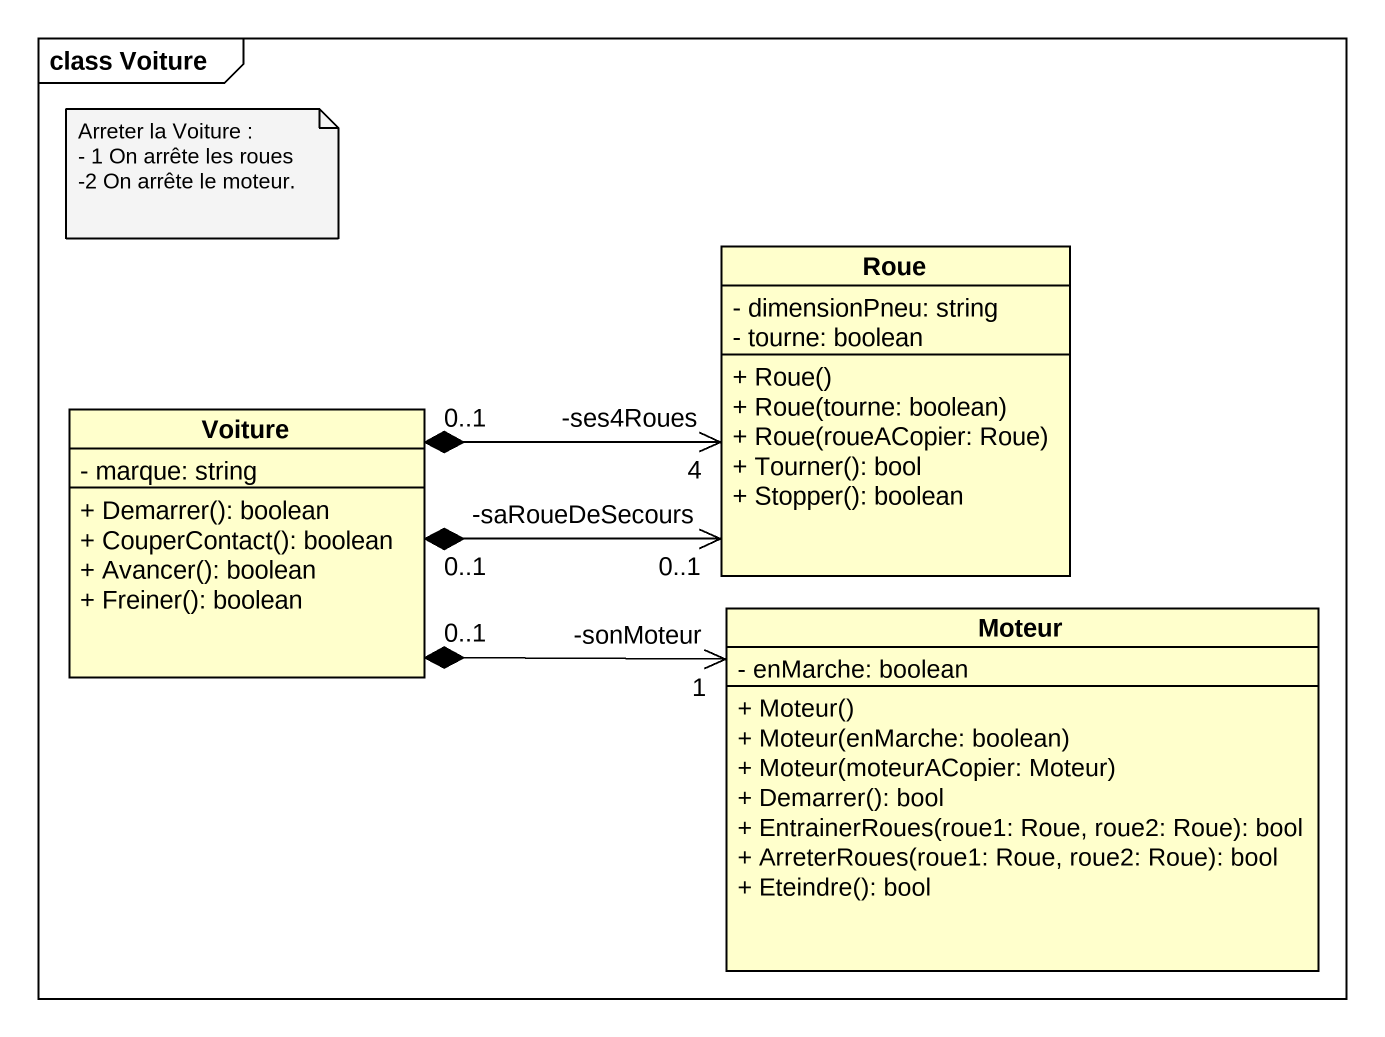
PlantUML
@startuml
mainframe class Voiture
hide circle
hide empty members
skinparam classAttributeIconSize 0
class Roue {
  - dimensionPneu: string
  - tourne: boolean
  + Roue()
  + Roue(tourne: boolean)
  + Roue(roueACopier: Roue)
  + Tourner(): bool
  + Stopper(): boolean
}
class Voiture {
  - marque: string
  + Demarrer(): boolean
  + CouperContact(): boolean
  + Avancer(): boolean
  + Freiner(): boolean
}
class Moteur {
  - enMarche: boolean
  + Moteur()
  + Moteur(enMarche: boolean)
  + Moteur(moteurACopier: Moteur)
  + Demarrer(): bool
  + EntrainerRoues(roue1: Roue, roue2: Roue): bool
  + ArreterRoues(roue1: Roue, roue2: Roue): bool
  + Eteindre(): bool
}
Roue "-ses4Roues\n4" <-left-* "0..1" Voiture
Roue "-saRoueDeSecours\n0..1" <-left-* "0..1" Voiture
Moteur "-sonMoteur\n1" <-left-* "0..1" Voiture
note as N1
  Arreter la Voiture :
  - 1 On arrête les roues
  -2 On arrête le moteur.
end note
@enduml
